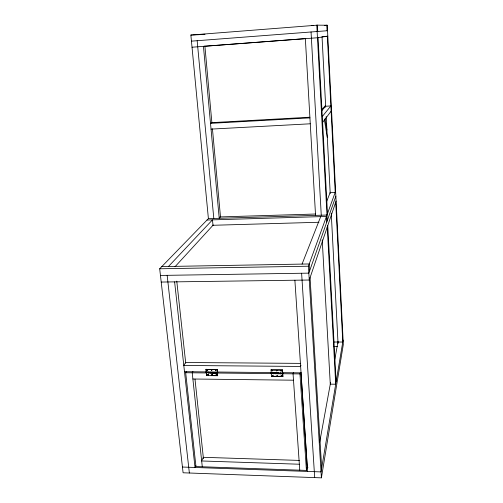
<?xml version="1.0" encoding="UTF-8"?>
<svg xmlns="http://www.w3.org/2000/svg" width="503" height="503" viewBox="0 0 503 503"><rect width="100%" height="100%" fill="white"/><g stroke="black" fill="none" stroke-linecap="round" stroke-linejoin="round"><path stroke-width="0.75" d="M214.944 372.629L215.196 372.993M217.51 373.22L217.654 375.722L206.632 375.603L206.287 372L206.356 372.509M208.405 372.918L208.317 372.566M208.368 372.673L208.556 372.44M210.763 372.145L210.531 372.88M282.636 373.647L282.447 369.912L270.972 369.963L282.397 370.07M282.541 373.333L282.573 373.012M207.764 370.076C206.903 369.372 207.89 370.805 207.5 369.843M280.221 373.144L280.221 373.597M207.796 374.528L208.135 374.647M277.964 373.283L278.084 372.817M212.272 374.584L212.021 374.955L212.178 374.534M273.368 373.075L273.45 373.855L273.513 373.478M216.485 374.823C216.233 374.465 216.007 375.785 216.208 374.578M271.117 373.213L271.192 372.654L271.23 372.987M272.67 375.534C272.833 375.791 272.789 375.552 273.01 375.238M276.719 370.46C276.537 371.811 276.901 370.107 276.908 370.824M276.612 370.749L276.996 370.604M210.575 372.597L210.757 372.459M212.782 372.622L212.97 372.163M206.167 372.553L206.274 372.207L211.499 372.465M271.324 373.616L271.463 376.313L282.862 376.439L282.655 373.484M283.044 373.553L282.95 373.949L283.026 372.975M280.253 373.207L280.366 372.842M280.366 373.459L280.303 373.924L280.253 373.503M277.945 372.981L277.926 373.427M278.084 373.433L278.014 373.899L277.964 373.478M270.922 373.427C270.733 374.76 270.639 371.887 270.922 372.975M271.098 372.912L271.079 373.358M217.214 372.572L217.321 372.113L217.371 372.446M282.648 373.572L282.617 373.936L282.541 373.433M208.374 372.484L208.556 372.119M275.795 373.503L275.732 373.874L275.644 373.245M275.688 373.075L275.801 372.798M273.406 373.05L273.519 372.773M271.236 373.452L271.174 373.83L271.123 373.408L282.598 373.358L282.862 376.439M326.988 215.039L208.405 218.623L159.684 268.778L183.098 472.782L321.398 477.85L343.316 344.492L327.264 25.238L316.783 25.15L327.283 220.591M343.09 340.091L321.033 471.908L182.438 467.036M319.65 442.433L330.628 382.28M334.816 359.324L338.047 341.625M186.418 371.528L185.689 372.736L195.963 466.551L306.428 470.412L307.201 466.57L300.926 372.352M217.755 373.019L217.629 372.126L217.774 372.44M212.989 372.975L212.782 372.723M210.782 372.949L210.575 372.698M208.374 372.767L208.582 372.924M306.428 470.412L299.964 373.911L300.31 372.66M300.964 365.222L300.624 366.442L183.802 365.467L185.645 362.512L300.693 363.38M293.419 372.597L293.054 373.836L299.757 470.173M211.518 369.931C212.587 369.9 210.757 371.019 211.6 369.843M211.467 369.881L211.914 370.114L211.467 370.195M336.105 201.062L309.257 280.02L161.212 282.057M215.686 370.214L215.793 369.919M335.859 196.183L308.836 273.135L160.451 275.43M271.463 376.313L282.919 376.275M321.398 477.85L308.408 266.213L335.608 191.285M273.041 375.54L272.966 375.207M281.246 370.862C280.246 369.806 281.29 372.163 281.259 370.598M281.416 375.269C281.12 376.244 281.862 374.804 281.234 375.628M215.139 372.956L215.177 372.189M302.058 264.094L320.707 216.63M326.636 201.54L330.314 192.184M206.004 373.012L205.903 372.006L206.067 372.465M195.856 465.627L195.013 467.482L174.61 281.869M217.044 369.46L205.997 369.359L206.268 372.006L217.302 372.119L217.044 369.46L205.997 369.359M206.632 375.603L206.557 373.886M192.932 371.598L192.221 372.805L202.288 466.771M207.84 374.54L208.123 374.848M272.286 370.579L272.676 370.541M322.612 122.424L331.125 111.169M322.297 116.526L330.861 105.938L325.661 106.24L321.562 110.956M321.637 109.893L325.617 105.372M175.013 266.753L213.241 225.011M168.474 266.477L212.486 219.855L212.995 225.281M281.309 375.295L281.139 375.86L281.623 375.534M309.791 117.218L211.882 122.631L210.506 123.354L309.923 117.878M207.456 369.806L207.299 370.434L207.72 369.95M215.743 369.887C214.58 370.327 216.705 370.956 215.881 369.95M212.071 374.534L211.914 375.163L212.335 374.672M272.431 370.422C272.048 371.717 272.89 370.296 272.601 370.491M277.084 375.225L276.864 375.816L277.342 375.49M281.479 375.722L281.523 375.295M271.029 369.806L271.274 372.981L278.769 372.975M327.811 36.178L317.462 37.756L192.027 47.219M208.405 218.623L190.863 35.053L317.406 25.156L317.739 31.425M324.448 25.414L327.264 25.238M191.448 41.152L327.535 30.714M324.309 36.48L322.033 36.65L325.711 107.158M325.825 36.361L327.346 36.247L335.218 192.366L330.169 192.548M204.715 46.219L305.786 38.593M211.034 129.114L310.269 123.795M190.863 35.053L192.423 34.984M193.183 34.952L199.295 34.676M198.1 34.537L205.017 34.235M219.817 216.931L315.532 214.014M207.047 220.018L326.472 216.453L326.774 222.049M212.272 225.3L318.933 222.269M161.809 266.596L309.226 263.962L309.641 270.828M159.684 268.778L308.408 266.213M311.363 25.628L313.69 25.634M333.873 342.021L342.769 342.04L335.715 202.206M333.489 346.435L337.419 346.448M184.488 371.692L206.387 371.912M217.34 372.019L271.324 372.56M282.277 372.666L301.052 372.855M271.18 372.66L282.673 372.968M217.265 372.352L206.23 372.245L206.261 372.578M206.909 372.754L217.214 372.861L217.277 373.276L217.227 372.943M185.689 372.736L205.513 372.943M211.449 372.968L299.964 373.911M208.563 372.987L217.397 373.075L217.654 375.722M271.255 373.628L282.667 373.748M211.128 375.49L217.736 375.565M192.888 379.004L293.494 380.199M299.392 460.421L203.3 457.309L201.665 460.974L299.342 464.231M306.396 467.526L307.962 467.576M272.274 370.724L272.645 370.472M281.095 370.535L281.221 370.9L280.85 370.805M211.587 370.202L211.845 369.938M212.115 374.572L212.379 374.804L211.97 374.817M207.833 374.773L208.116 375.125L208.198 374.628M216.523 374.848L216.07 374.766M325.057 118.683L326.906 129.981M324.378 119.645L327.283 137.237M217.415 372.308L217.126 369.303M167.153 275.33L189.361 473.009M176.767 281.133L185.714 363.084M194.988 379.111L203.451 458.749M277.952 373.698L277.964 373.383M206.085 369.202L206.4 372.327M197.157 40.712L213.806 218.459M211.876 122.594L204.903 46.201L203.445 46.358L219.22 218.296L220.484 216.912L212.448 128.831M282.447 369.912L282.686 373.094M294.884 280.221L307.61 471.437M301.618 273.242L314.689 477.605M310.062 277.656L321.681 468.048M305.352 38.674L315.557 215.385M311.049 31.934L321.266 215.271M322.216 239.818L330.282 384.154L335.708 384.223L327.246 227.117M327.749 225.627L336.123 381.72M326.202 116.558L330.22 193.548M331.244 213.153L338.047 343.505M318.072 37.662L327.491 213.643M326.787 25.232L327.069 30.752"/></g></svg>
